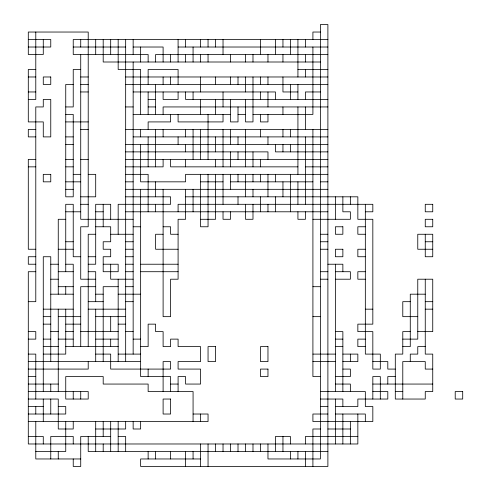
<?xml version="1.0" encoding="UTF-8"?>
<svg xmlns="http://www.w3.org/2000/svg" width="491" height="491" viewBox="0 0 491 491"><rect width="100%" height="100%" fill="white"/><g stroke="black" fill="none" stroke-linecap="round" stroke-linejoin="round"><path stroke-width="0.74" d="M320.396 32.038L312.908 32.038L312.908 39.532M28.294 39.532L50.763 39.532L50.763 47.019L28.294 47.019M327.89 39.532L73.233 39.532L73.233 54.507L148.135 54.507L148.135 62.001M73.233 47.019L125.665 47.019M133.153 47.019L163.11 47.019L163.11 62.001M178.092 47.019L327.89 47.019M327.89 54.507L155.622 54.507L155.622 62.001M320.396 62.001L103.196 62.001L103.196 39.532M35.788 69.489L28.294 69.489L28.294 121.915L43.276 121.915L43.276 136.897L50.763 136.897L50.763 99.446L43.276 99.446L43.276 106.94L35.788 106.94L35.788 301.677L28.294 301.677M80.727 69.489L73.233 69.489L73.233 106.94L65.745 106.94M297.927 69.489L327.89 69.489M28.294 76.977L35.788 76.977M80.727 76.977L88.214 76.977M125.665 76.977L327.89 76.977M73.233 84.47L65.745 84.47L65.745 196.817L73.233 196.817L73.233 114.428L65.745 114.428M80.727 84.47L88.214 84.47M125.665 84.47L327.89 84.47M28.294 91.958L35.788 91.958M80.727 91.958L88.214 91.958M133.153 91.958L275.457 91.958L275.457 99.446M297.927 91.958L282.951 91.958L282.951 76.977M320.396 91.958L305.42 91.958L305.42 99.446M28.294 99.446L35.788 99.446L35.788 32.038M148.135 99.446L155.622 99.446M327.89 99.446L185.58 99.446L185.58 91.958M125.665 106.94L133.153 106.94M148.135 106.94L155.622 106.94M327.89 106.94L163.11 106.94L163.11 114.428M133.153 114.428L230.518 114.428M238.012 114.428L245.5 114.428M252.988 114.428L312.908 114.428L312.908 47.019M65.745 121.915L88.214 121.915M35.788 129.409L28.294 129.409L28.294 136.897L35.788 136.897M80.727 129.409L88.214 129.409M125.665 129.409L327.89 129.409M65.745 136.897L73.233 136.897M133.153 136.897L327.89 136.897M65.745 144.385L73.233 144.385M125.665 144.385L327.89 144.385M125.665 151.879L267.969 151.879L267.969 159.366M327.89 151.879L275.457 151.879L275.457 144.385M35.788 159.366L28.294 159.366L28.294 249.244L35.788 249.244M65.745 159.366L73.233 159.366M80.727 159.366L88.214 159.366M125.665 159.366L327.89 159.366M28.294 166.854L35.788 166.854M65.745 166.854L73.233 166.854M125.665 166.854L163.11 166.854L163.11 159.366M297.927 166.854L170.604 166.854L170.604 159.366M305.42 166.854L327.89 166.854M73.233 174.348L80.727 174.348M88.214 174.348L95.702 174.348L95.702 196.817L80.727 196.817M125.665 174.348L148.135 174.348L148.135 211.793M327.89 174.348L185.58 174.348L185.58 181.836L140.641 181.836L140.641 144.385M65.745 181.836L80.727 181.836M125.665 181.836L133.153 181.836M200.561 181.836L223.031 181.836M230.518 181.836L312.908 181.836M320.396 181.836L327.89 181.836M65.745 189.323L73.233 189.323M125.665 189.323L327.89 189.323M125.665 196.817L170.604 196.817L170.604 204.305L118.171 204.305L118.171 234.262M185.58 196.817L357.847 196.817L357.847 219.287L372.829 219.287L372.829 324.146L357.847 324.146L357.847 331.634L372.829 331.634L372.829 369.085L380.316 369.085L380.316 354.103L365.335 354.103L365.335 204.305M80.727 204.305L88.214 204.305M65.745 211.793L80.727 211.793M95.702 211.793L103.196 211.793M125.665 211.793L327.89 211.793M365.335 211.793L372.829 211.793L372.829 204.305L178.092 204.305L178.092 211.793M65.745 219.287L58.257 219.287L58.257 294.183M133.153 219.287L80.727 219.287L80.727 54.507M200.561 219.287L215.543 219.287L215.543 174.348M312.908 219.287L350.359 219.287L350.359 211.793L342.865 211.793L342.865 196.817M95.702 226.774L110.684 226.774L110.684 241.756L103.196 241.756L103.196 249.244L110.684 249.244L110.684 256.738L103.196 256.738L103.196 271.713L118.171 271.713L118.171 264.226L103.196 264.226M133.153 226.774L140.641 226.774M163.11 226.774L170.604 226.774L170.604 234.262L178.092 234.262M365.335 226.774L357.847 226.774L357.847 234.262L365.335 234.262M95.702 234.262L88.214 234.262L88.214 346.615M110.684 234.262L133.153 234.262M163.11 234.262L155.622 234.262L155.622 249.244L178.092 249.244M320.396 234.262L327.89 234.262M65.745 241.756L73.233 241.756M125.665 241.756L133.153 241.756M320.396 241.756L327.89 241.756M425.255 241.756L432.743 241.756M58.257 249.244L73.233 249.244M125.665 249.244L133.153 249.244M320.396 249.244L327.89 249.244M365.335 249.244L357.847 249.244L357.847 256.738L365.335 256.738M432.743 249.244L417.767 249.244L417.767 234.262L432.743 234.262L432.743 256.738L425.255 256.738L425.255 234.262M35.788 256.738L28.294 256.738L28.294 264.226L35.788 264.226M80.727 256.738L73.233 256.738L73.233 204.305L65.745 204.305L65.745 271.713M88.214 256.738L95.702 256.738M125.665 256.738L133.153 256.738M50.763 264.226L58.257 264.226M65.745 264.226L73.233 264.226L73.233 346.615M88.214 264.226L95.702 264.226L95.702 204.305L110.684 204.305L110.684 219.287M125.665 264.226L133.153 264.226M140.641 264.226L178.092 264.226M327.89 264.226L342.865 264.226L342.865 271.713M35.788 271.713L28.294 271.713L28.294 443.981L357.847 443.981L357.847 414.023M58.257 271.713L73.233 271.713M88.214 271.713L95.702 271.713L95.702 301.677M125.665 271.713L133.153 271.713M140.641 271.713L178.092 271.713M320.396 271.713L327.89 271.713M335.378 271.713L350.359 271.713L350.359 279.207L335.378 279.207M365.335 271.713L357.847 271.713L357.847 279.207L365.335 279.207M50.763 279.207L58.257 279.207M95.702 279.207L80.727 279.207L80.727 226.774L88.214 226.774L88.214 32.038L28.294 32.038L28.294 54.507L43.276 54.507L43.276 39.532M133.153 279.207L110.684 279.207L110.684 264.226M320.396 279.207L327.89 279.207M58.257 286.695L73.233 286.695M95.702 286.695L80.727 286.695L80.727 346.615M118.171 286.695L103.196 286.695L103.196 361.591M125.665 286.695L133.153 286.695M312.908 286.695L320.396 286.695M50.763 294.183L73.233 294.183M95.702 294.183L103.196 294.183M118.171 294.183L140.641 294.183M425.255 294.183L410.273 294.183L410.273 346.615L402.786 346.615M88.214 301.677L103.196 301.677M125.665 301.677L133.153 301.677M410.273 301.677L402.786 301.677L402.786 316.652L417.767 316.652M425.255 301.677L432.743 301.677M43.276 309.164L73.233 309.164M88.214 309.164L125.665 309.164M365.335 309.164L372.829 309.164M425.255 309.164L432.743 309.164M43.276 316.652L50.763 316.652M58.257 316.652L80.727 316.652M95.702 316.652L125.665 316.652M312.908 316.652L320.396 316.652M43.276 324.146L50.763 324.146M65.745 324.146L80.727 324.146M118.171 324.146L125.665 324.146M28.294 331.634L35.788 331.634L35.788 339.121L28.294 339.121M50.763 331.634L58.257 331.634M65.745 331.634L73.233 331.634M80.727 331.634L118.171 331.634M125.665 331.634L133.153 331.634M335.378 331.634L342.865 331.634L342.865 391.554M410.273 331.634L402.786 331.634L402.786 354.103L395.298 354.103L395.298 399.042L425.255 399.042L425.255 391.554L432.743 391.554L432.743 354.103L425.255 354.103L425.255 279.207M417.767 331.634L432.743 331.634L432.743 279.207L417.767 279.207L417.767 339.121L402.786 339.121M43.276 339.121L50.763 339.121M58.257 339.121L73.233 339.121M95.702 339.121L118.171 339.121M133.153 339.121L140.641 339.121M335.378 339.121L342.865 339.121M365.335 339.121L357.847 339.121L357.847 346.615L365.335 346.615M43.276 346.615L58.257 346.615M65.745 346.615L118.171 346.615M140.641 346.615L148.135 346.615L148.135 324.146L155.622 324.146L155.622 331.634L163.11 331.634L163.11 346.615L170.604 346.615L170.604 339.121L178.092 339.121L178.092 346.615L200.561 346.615L200.561 361.591L178.092 361.591L178.092 369.085L200.561 369.085L200.561 384.06L185.58 384.06L185.58 376.572L178.092 376.572L178.092 391.554M335.378 346.615L342.865 346.615M425.255 346.615L417.767 346.615L417.767 354.103L410.273 354.103L410.273 361.591M28.294 354.103L35.788 354.103L35.788 399.042M43.276 354.103L65.745 354.103L65.745 309.164M95.702 354.103L110.684 354.103L110.684 369.085L170.604 369.085L170.604 361.591L163.11 361.591L163.11 391.554M118.171 354.103L140.641 354.103M312.908 354.103L335.378 354.103M342.865 354.103L357.847 354.103L357.847 361.591L342.865 361.591M28.294 361.591L140.641 361.591M312.908 361.591L335.378 361.591M372.829 361.591L387.804 361.591L387.804 369.085L395.298 369.085M28.294 369.085L88.214 369.085L88.214 361.591M342.865 369.085L350.359 369.085L350.359 376.572L335.378 376.572M432.743 369.085L425.255 369.085L425.255 361.591L402.786 361.591L402.786 399.042M28.294 376.572L35.788 376.572M320.396 376.572L312.908 376.572L312.908 129.409M395.298 376.572L387.804 376.572L387.804 384.06M28.294 384.06L58.257 384.06M170.604 384.06L178.092 384.06M335.378 384.06L350.359 384.06L350.359 391.554M372.829 384.06L432.743 384.06M28.294 391.554L88.214 391.554L88.214 399.042L65.745 399.042L65.745 376.572L103.196 376.572L103.196 384.06L148.135 384.06L148.135 391.554L193.073 391.554L193.073 421.511M320.396 391.554L365.335 391.554L365.335 406.53L372.829 406.53L372.829 421.511L312.908 421.511L312.908 414.023L327.89 414.023M372.829 391.554L387.804 391.554L387.804 399.042L357.847 399.042L357.847 406.53L335.378 406.53M395.298 391.554L402.786 391.554M28.294 399.042L58.257 399.042L58.257 428.999L73.233 428.999L73.233 421.511M320.396 399.042L342.865 399.042L342.865 406.53M28.294 406.53L43.276 406.53M58.257 406.53L65.745 406.53L65.745 414.023L28.294 414.023M320.396 406.53L327.89 406.53M193.073 414.023L208.049 414.023L208.049 421.511L28.294 421.511M335.378 414.023L365.335 414.023L365.335 421.511M95.702 428.999L125.665 428.999L125.665 421.511M320.396 428.999L312.908 428.999L312.908 466.45M327.89 428.999L350.359 428.999M28.294 436.493L43.276 436.493L43.276 443.981M110.684 436.493L80.727 436.493L80.727 466.45L73.233 466.45L73.233 458.962M118.171 436.493L125.665 436.493L125.665 451.468M357.847 436.493L305.42 436.493L305.42 443.981M35.788 451.468L65.745 451.468L65.745 421.511M327.89 451.468L88.214 451.468L88.214 436.493M80.727 458.962L35.788 458.962L35.788 421.511M200.561 458.962L140.641 458.962L140.641 466.45L327.89 466.45L327.89 24.55L320.396 24.55L320.396 458.962L267.969 458.962L267.969 443.981M380.316 399.042L380.316 376.572L372.829 376.572L372.829 399.042M350.359 196.817L350.359 204.305M350.359 354.103L350.359 361.591M350.359 421.511L350.359 443.981M342.865 414.023L342.865 443.981M335.378 196.817L335.378 219.287M335.378 264.226L335.378 391.554M335.378 399.042L335.378 443.981M305.42 39.532L305.42 47.019M305.42 54.507L305.42 62.001M305.42 69.489L305.42 76.977M305.42 106.94L305.42 129.409M305.42 136.897L305.42 204.305M305.42 211.793L305.42 219.287L297.927 219.287L297.927 211.793M305.42 451.468L305.42 466.45M297.927 39.532L297.927 76.977M297.927 84.47L297.927 99.446M297.927 106.94L297.927 174.348M297.927 181.836L297.927 204.305M297.927 451.468L297.927 458.962M290.439 39.532L290.439 54.507M290.439 84.47L290.439 99.446M290.439 129.409L290.439 136.897M290.439 144.385L290.439 151.879M290.439 174.348L290.439 211.793M290.439 443.981L290.439 436.493L275.457 436.493L275.457 451.468M290.439 451.468L290.439 458.962M282.951 39.532L282.951 47.019M282.951 54.507L282.951 62.001M282.951 106.94L282.951 114.428M282.951 129.409L282.951 136.897M282.951 144.385L282.951 151.879M282.951 181.836L282.951 196.817M282.951 436.493L282.951 451.468M275.457 39.532L275.457 54.507M275.457 174.348L275.457 181.836M275.457 196.817L275.457 211.793M267.969 54.507L267.969 62.001M267.969 76.977L267.969 84.47M267.969 91.958L267.969 106.94M267.969 114.428L267.969 121.915L260.482 121.915L260.482 114.428M267.969 136.897L267.969 144.385M267.969 174.348L267.969 196.817M267.969 204.305L267.969 211.793M260.482 39.532L260.482 54.507M260.482 76.977L260.482 84.47M260.482 91.958L260.482 99.446M260.482 129.409L260.482 136.897M260.482 159.366L260.482 166.854M260.482 174.348L260.482 181.836M260.482 196.817L260.482 211.793M260.482 443.981L260.482 451.468M252.988 54.507L252.988 62.001M252.988 76.977L252.988 121.915L245.5 121.915L245.5 99.446M252.988 151.879L252.988 166.854M252.988 174.348L252.988 181.836M252.988 189.323L252.988 196.817M252.988 204.305L252.988 219.287L245.5 219.287L245.5 204.305M252.988 443.981L252.988 451.468M245.5 54.507L245.5 62.001M245.5 76.977L245.5 91.958M245.5 129.409L245.5 166.854M245.5 174.348L245.5 196.817M245.5 443.981L245.5 451.468M238.012 76.977L238.012 84.47M238.012 106.94L238.012 121.915L230.518 121.915L230.518 99.446M238.012 136.897L238.012 144.385M238.012 151.879L238.012 159.366M238.012 174.348L238.012 181.836M238.012 196.817L238.012 204.305M238.012 443.981L238.012 451.468M230.518 54.507L230.518 62.001M230.518 76.977L230.518 84.47M230.518 129.409L230.518 144.385M230.518 151.879L230.518 166.854M230.518 174.348L230.518 189.323M230.518 211.793L230.518 219.287L223.031 219.287L223.031 211.793M230.518 443.981L230.518 451.468M223.031 39.532L223.031 54.507M223.031 91.958L223.031 106.94M223.031 114.428L223.031 121.915L178.092 121.915L178.092 114.428M223.031 129.409L223.031 166.854M223.031 174.348L223.031 204.305M223.031 443.981L223.031 451.468M215.543 39.532L215.543 47.019M215.543 76.977L215.543 84.47M215.543 99.446L215.543 114.428M215.543 136.897L215.543 151.879M215.543 159.366L215.543 166.854M215.543 443.981L215.543 451.468M208.049 39.532L208.049 47.019M208.049 54.507L208.049 62.001M208.049 114.428L208.049 159.366M208.049 174.348L208.049 226.774L200.561 226.774L200.561 174.348M208.049 443.981L208.049 466.45M200.561 39.532L200.561 47.019M200.561 54.507L200.561 62.001M200.561 76.977L200.561 91.958M200.561 99.446L200.561 114.428M200.561 129.409L200.561 159.366M200.561 414.023L200.561 421.511M200.561 443.981L200.561 466.45M193.073 47.019L193.073 62.001M193.073 91.958L193.073 99.446M193.073 129.409L193.073 159.366M193.073 189.323L193.073 211.793M193.073 451.468L193.073 458.962M185.58 39.532L185.58 47.019M185.58 54.507L185.58 62.001M185.58 129.409L185.58 136.897M185.58 144.385L185.58 151.879M185.58 159.366L185.58 166.854M185.58 189.323L185.58 219.287L178.092 219.287L178.092 279.207L170.604 279.207L170.604 316.652L163.11 316.652L163.11 189.323M185.58 451.468L185.58 466.45M178.092 39.532L178.092 62.001M178.092 84.47L178.092 69.489L148.135 69.489L148.135 84.47M178.092 91.958L178.092 99.446L163.11 99.446L163.11 91.958M178.092 136.897L178.092 144.385M170.604 54.507L170.604 62.001M170.604 76.977L170.604 84.47M170.604 114.428L170.604 121.915L148.135 121.915L148.135 129.409M170.604 391.554L170.604 376.572L140.641 376.572L140.641 189.323M170.604 451.468L170.604 458.962M163.11 76.977L163.11 84.47M163.11 129.409L163.11 136.897M155.622 84.47L155.622 114.428M155.622 129.409L155.622 166.854M155.622 181.836L155.622 196.817M155.622 204.305L155.622 211.793M155.622 451.468L155.622 458.962M148.135 91.958L148.135 114.428M148.135 136.897L148.135 166.854M148.135 369.085L148.135 376.572M148.135 451.468L148.135 458.962M140.641 47.019L140.641 62.001M140.641 114.428L140.641 69.489L118.171 69.489L118.171 39.532M140.641 129.409L140.641 136.897M140.641 421.511L140.641 428.999L133.153 428.999L133.153 421.511M133.153 39.532L133.153 54.507M133.153 62.001L133.153 354.103M125.665 39.532L125.665 361.591M118.171 279.207L118.171 361.591M118.171 421.511L118.171 451.468M110.684 39.532L110.684 54.507M110.684 316.652L110.684 331.634M110.684 339.121L110.684 346.615M110.684 421.511L110.684 451.468M103.196 204.305L103.196 226.774M103.196 421.511L103.196 436.493M103.196 443.981L103.196 451.468M95.702 39.532L95.702 54.507M95.702 309.164L95.702 361.591M95.702 421.511L95.702 451.468M80.727 39.532L80.727 47.019M80.727 391.554L80.727 399.042M73.233 391.554L73.233 399.042M73.233 443.981L73.233 436.493L50.763 436.493L50.763 458.962M65.745 286.695L65.745 294.183M58.257 309.164L58.257 391.554M58.257 451.468L58.257 458.962M50.763 361.591L50.763 256.738L43.276 256.738L43.276 391.554M50.763 384.06L50.763 391.554M50.763 399.042L50.763 414.023M43.276 399.042L43.276 421.511M35.788 406.53L35.788 414.023M50.763 76.977L43.276 76.977L43.276 84.47L50.763 84.47L50.763 76.977M50.763 174.348L43.276 174.348L43.276 181.836L50.763 181.836L50.763 174.348M432.743 204.305L425.255 204.305L425.255 211.793L432.743 211.793L432.743 204.305M432.743 219.287L425.255 219.287L425.255 226.774L432.743 226.774L432.743 219.287M342.865 226.774L335.378 226.774L335.378 234.262L342.865 234.262L342.865 226.774M342.865 249.244L335.378 249.244L335.378 256.738L342.865 256.738L342.865 249.244M215.543 346.615L208.049 346.615L208.049 361.591L215.543 361.591L215.543 346.615M267.969 346.615L260.482 346.615L260.482 361.591L267.969 361.591L267.969 346.615M267.969 369.085L260.482 369.085L260.482 376.572L267.969 376.572L267.969 369.085M462.706 391.554L455.212 391.554L455.212 399.042L462.706 399.042L462.706 391.554M170.604 399.042L163.11 399.042L163.11 414.023L170.604 414.023L170.604 399.042"/></g></svg>
